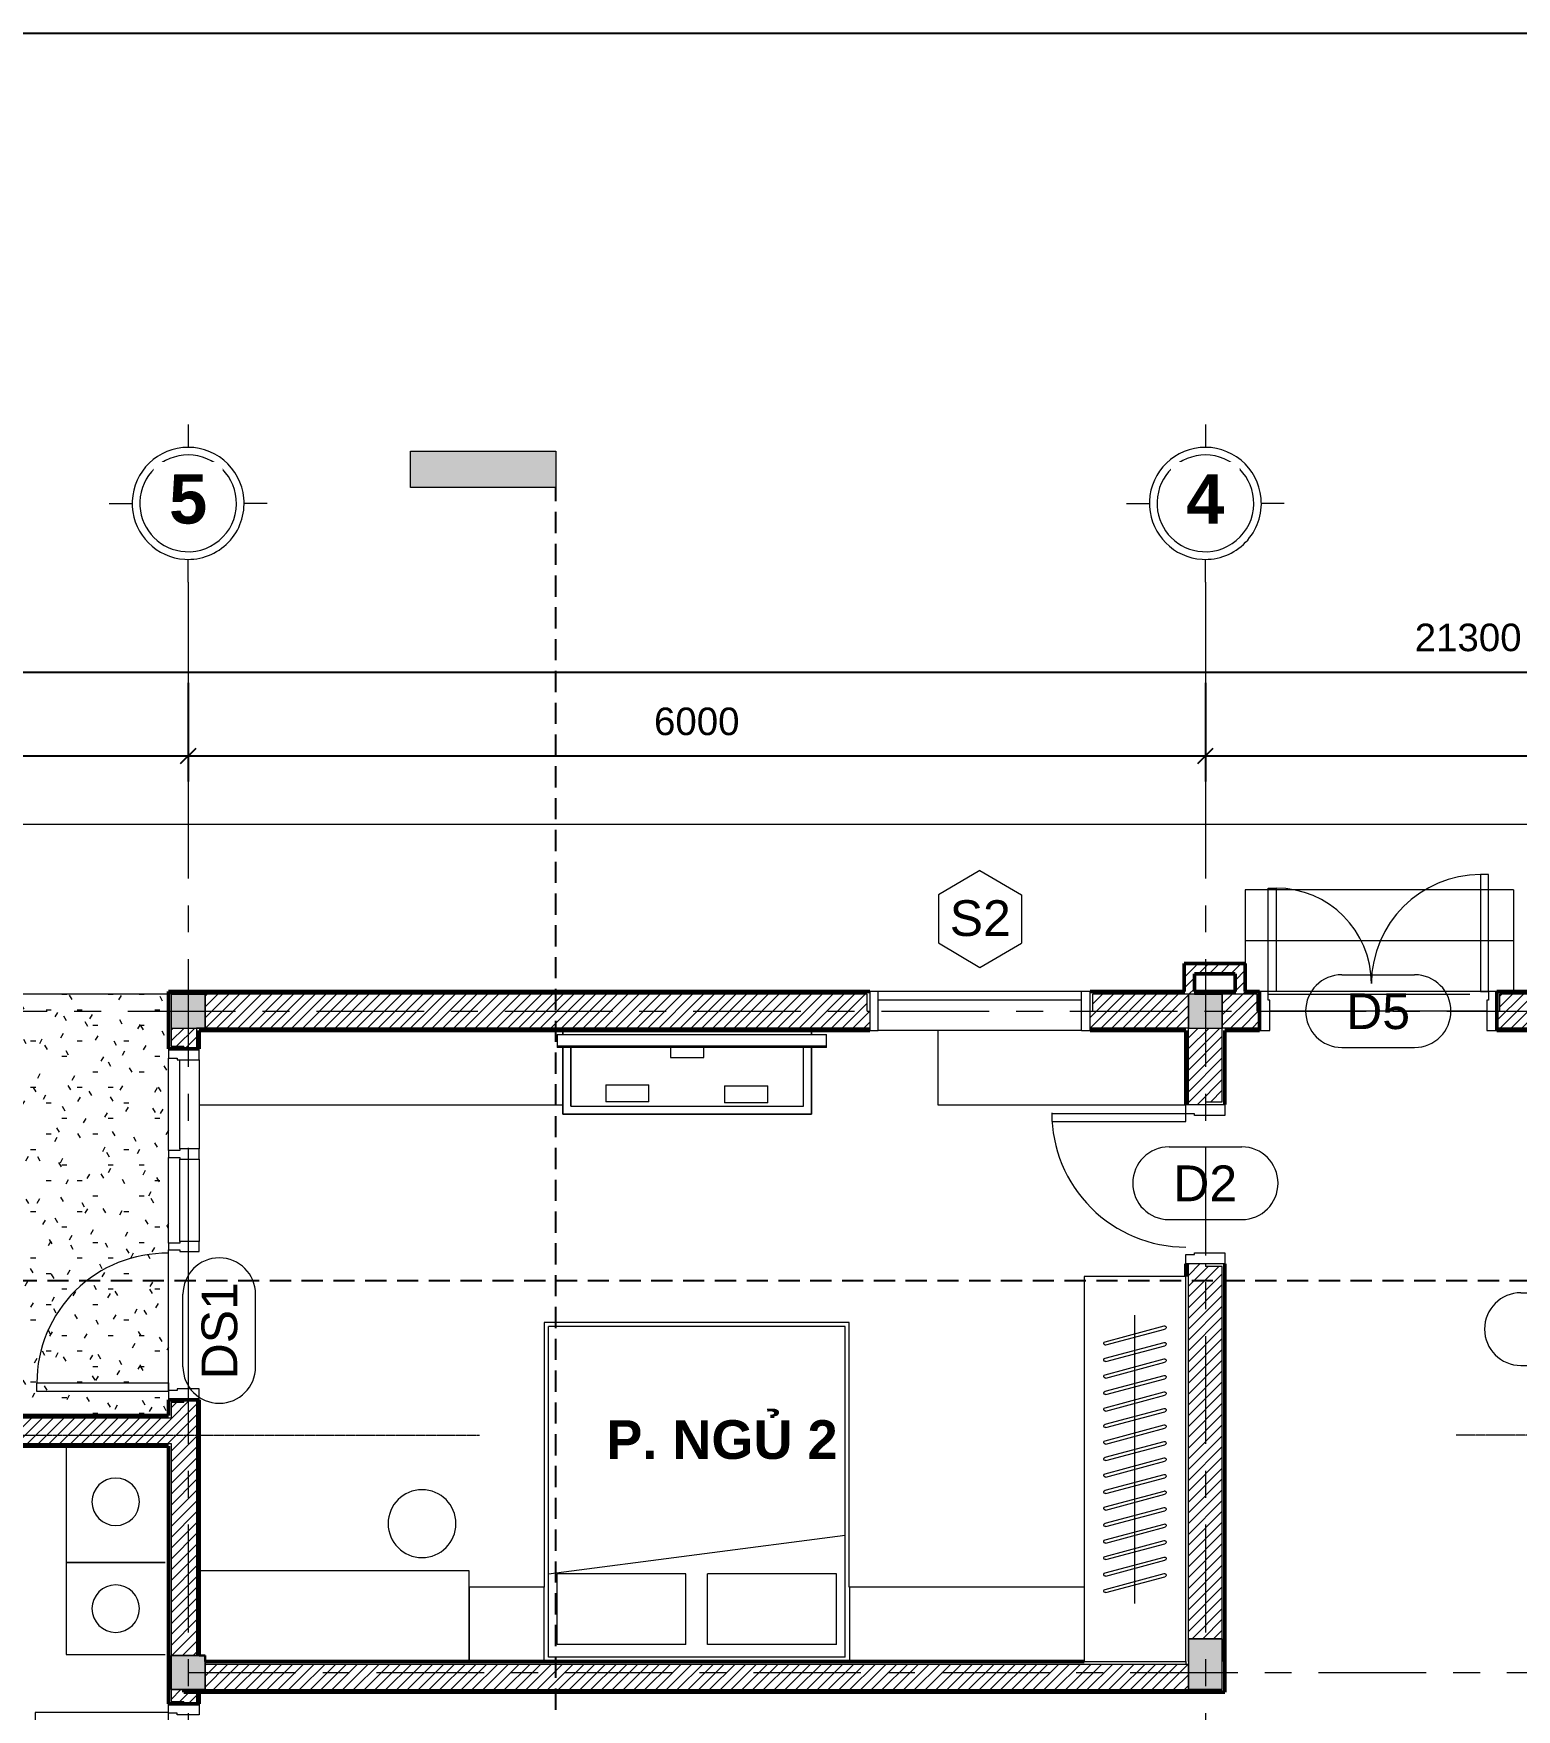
# Model space of a CAD drawing. Header units: millimetres. Extents: x 2164007 to 2324354, y -2513385 to -2308978.
# Drawn here: x 2210349 to 2219096, y -2383240 to -2373359 of the extents above; entities that cross this region are included whole.
import ezdxf

# ---------------------------------------------------------------- set-up
doc = ezdxf.new("R2010")
doc.units = ezdxf.units.MM
for name, pattern in [('DASHED2', [0.375, 0.25, -0.125]), ('Grid Line', [22.225, 12.7, -3.175, 3.175, -3.175]), ('HIDDEN2', [0.1875, 0.125, -0.0625]), ('IMPORT-ACAD_ISO10W100 _2_', [6, 4, -1, 0, -1]), ('Overhead 1_16_', [2.579687, 1.5875, -0.992187])]:
    doc.linetypes.add(name, pattern=pattern)
doc.layers.add('5', color=5, linetype='Continuous')
doc.layers.add('NETGIONG', color=21, linetype='HIDDEN2')
for name, color, linetype, lineweight in [('A-ANNO-DIMS', 211, 'Continuous', 9), ('A-AREA-IDEN', 2, 'Continuous', 9), ('A-DETL', 8, 'Continuous', 9), ('A-DETL-GENF', 8, 'Continuous', 9), ('A-DOOR', 8, 'Continuous', 13), ('A-DOOR-IDEN', 8, 'Continuous', 9), ('A-FLOR', 8, 'Continuous', 13), ('A-FLOR-PATT', 8, 'Continuous', 13), ('A-GLAZ', 8, 'Continuous', 13), ('A-GLAZ-IDEN', 152, 'Continuous', 9), ('A-WALL', 113, 'Continuous', 20), ('A-WALL-PATT', 8, 'Continuous', 50), ('G-ANNO-SYMB', 111, 'Continuous', 9), ('I-FURN', 8, 'Continuous', 9), ('S-COLS', 52, 'Continuous', 9), ('S-GRID', 8, 'Continuous', 9), ('S-GRID-IDEN', 8, 'Continuous', 9), ('S-STRS', 8, 'Continuous', 9)]:
    doc.layers.add(name, color=color, linetype=linetype, lineweight=lineweight)
doc.styles.add('Arial', font='arial.ttf', dxfattribs={"height": 175.652835})
doc.styles.add('Arial_1', font='arial.ttf', dxfattribs={"height": 162.282934})
doc.styles.add('Arial_B', font='arialbd.ttf', dxfattribs={"height": 190.266788})
doc.styles.add('Arial_B_1', font='arialbd.ttf', dxfattribs={"height": 253.68905})
doc.dimstyles.new('Dim_dai_ca_vu', dxfattribs={"dimscale": 304.8, "dimtxt": 165, "dimasz": 0.292969, "dimexe": 0.492126, "dimexo": 0.0625, "dimgap": 0.393701, "dimtad": 1, "dimdec": 0, "dimzin": 0, "dimdsep": 46, "dimtxsty": 'Arial_1', "dimblk1": 'OBLIQUE', "dimblk2": 'OBLIQUE', "dimsah": 1, "dimcen": 0.09, "dimdle": 0.492126, "dimadec": 0, "dimazin": 0, "dimtfac": 1, "dimtdec": 4, "dimtix": 1, "dimtmove": 0, "dimatfit": 3, "dimfxl": 0.984252, "dimfxlon": 1, "dimtvp": 1, "dimtfill": 1, "dimtolj": 1, "dimtzin": 0, "dimarcsym": 2})
pattern_1 = [(45, (2219476.043, -2391093.63), (-31.8198, 31.8198), [])]

# ---------------------------------------------------------------- blocks, each defined once
blk = doc.blocks.new('Bed 1800X200 - Double 53_ x 74_-355935-TÂ_NG 1')
at = {"layer": 'I-FURN'}
for p, q in [((1239.2, 765.6), (-560.8, 765.6)), ((-535.4, 740.2), (-535.4, -1209)), ((-535.4, 740.2), (1213.8, 740.2)), ((1213.8, 740.2), (1213.8, -1209)), ((-484.6, 664), (-484.6, 248.2)), ((-484.6, 664), (275.7, 664)), ((275.7, 664), (275.7, 248.2)), ((402.7, 664), (402.7, 248.2)), ((402.7, 664), (1163, 664)), ((1163, 664), (1163, 248.2)), ((-560.8, 327.8), (-560.8, -1234.4)), ((1239.2, -1234.4), (1239.2, 327.8)), ((1213.8, 248.2), (-535.4, 19.8)), ((-484.6, 248.2), (275.7, 248.2)), ((402.7, 248.2), (1163, 248.2)), ((-560.8, -1234.4), (1239.2, -1234.4)), ((-535.4, -1209), (1213.8, -1209))]:
    blk.add_line(p, q, dxfattribs=at)
blk = doc.blocks.new('Furniture 6 - Furniture 3-1063142-TÂ_NG 1')
at = {"layer": 'I-FURN'}
for p, q in [((-12418.9, 6497.7), (-12856.7, 6497.7)), ((-12418.9, 6054.8), (-12418.9, 6497.7)), ((-12856.7, 6054.8), (-12418.9, 6054.8))]:
    blk.add_line(p, q, dxfattribs=at)
blk = doc.blocks.new('Furniture 7 - Furniture 3-1063154-TÂ_NG 1')
at = {"layer": 'I-FURN'}
for p, q in [((-12418.9, 6659.8), (-12856.7, 6659.8)), ((-12418.9, 5274.8), (-12418.9, 6659.8))]:
    blk.add_line(p, q, dxfattribs=at)
blk = doc.blocks.new('Furniture 8 - Furniture 3-1063278-TÂ_NG 1')
at = {"layer": 'I-FURN'}
for p, q in [((-12321.7, 4905.5), (-12321.7, 6497.7)), ((-12856.7, 4905.5), (-12321.7, 4905.5))]:
    blk.add_line(p, q, dxfattribs=at)
blk = doc.blocks.new('Furniture 9 - Furniture 3-1063329-TÂ_NG 1')
at = {"layer": 'I-FURN'}
for start, end in [(0, 180), (180, 360)]:
    blk.add_arc((-6835.1, 8889.2), 200, start, end, dxfattribs=at)
blk = doc.blocks.new('LAO TI VI 2 - LOA-TIVI-V3-TÂ_NG 1')
at = {"layer": 'I-FURN'}
for p, q in [((-843.9, 421.2), (744.7, 421.2)), ((-843.9, 421.2), (-843.9, 345)), ((-809.4, 440), (-809.4, 421.2)), ((-809.4, 421.2), (-809.4, 440)), ((657, 421.2), (657, 440)), ((657, 440), (657, 421.2)), ((744.7, 345), (744.7, 421.2)), ((-843.9, 356.2), (744.7, 356.2)), ((-843.9, 356.2), (-843.9, 345)), ((744.7, 345), (-843.9, 345)), ((744.7, 345), (-843.9, 345)), ((-809.4, 345), (-809.4, -47.4)), ((-809.4, -47.4), (-809.4, 345)), ((-762, 345), (-762, 0)), ((-762, 0), (-762, 345)), ((-174.6, 345), (-174.6, 285.8)), ((22.2, 285.8), (22.2, 345)), ((609.6, 0), (609.6, 345)), ((609.6, 0), (609.6, 345)), ((657, -47.4), (657, 345)), ((657, 345), (657, -47.4)), ((744.7, 345), (744.7, 356.2)), ((-174.6, 285.8), (22.2, 285.8)), ((-557.2, 126.3), (-303.2, 126.3)), ((-557.2, 126.3), (-557.2, 24.7)), ((-303.2, 24.7), (-303.2, 126.3)), ((144.6, 119.9), (398.6, 119.9)), ((144.6, 119.9), (144.6, 18.3)), ((398.6, 18.3), (398.6, 119.9)), ((-762, 0), (609.6, 0)), ((-762, 0), (609.6, 0)), ((-303.2, 24.7), (-557.2, 24.7)), ((398.6, 18.3), (144.6, 18.3)), ((-809.4, -47.4), (657, -47.4)), ((657, -47.4), (-809.4, -47.4))]:
    blk.add_line(p, q, dxfattribs=at)
for points in [[(-809.4, -47.4), (-809.4, -47.4), (-809.4, -47.4), (-809.4, -47.4)], [(-809.4, -47.4), (-809.4, -47.4), (-809.4, -47.4), (-809.4, -47.4)], [(657, -47.4), (657, -47.4), (657, -47.4), (657, -47.4)], [(657, -47.4), (657, -47.4), (657, -47.4), (657, -47.4)]]:
    blk.add_open_spline(points, degree=3, dxfattribs=at)
blk = doc.blocks.new('Furniture 11 - Furniture 3-1063561-TÂ_NG 1')
at = {"layer": 'I-FURN'}
for p, q in [((-7729.9, 8721), (-8314.9, 8721)), ((-8314.9, 8721), (-8314.9, 8178.7)), ((-8314.9, 8178.7), (-7729.9, 8178.7))]:
    blk.add_line(p, q, dxfattribs=at)
for start, end in [(0, 180), (180, 0)]:
    blk.add_arc((-8022.4, 8449.8), 140, start, end, dxfattribs=at)
blk = doc.blocks.new('Furniture 12 - Furniture 3-1063797-TÂ_NG 1')
at = {"layer": 'I-FURN'}
for p, q in [((-8314.9, 9406), (-8314.9, 8721)), ((-8314.9, 8721), (-7729.9, 8721))]:
    blk.add_line(p, q, dxfattribs=at)
for start, end in [(0, 180), (180, 0)]:
    blk.add_arc((-8022.4, 9079.8), 140, start, end, dxfattribs=at)
blk = doc.blocks.new('CUADI XINFA 65X940X2300 - D2-1092071-TÂ_NG 1')
at = {"layer": 'A-DOOR'}
for p, q in [((-465, 115), (-400, 115)), ((-465, -115), (-465, 115)), ((-400, 115), (-400, -65)), ((410, 115), (475, 115)), ((410, -65), (410, 115)), ((475, 115), (475, -115)), ((-410, -65), (-410, -115)), ((-400, -65), (-410, -65)), ((420, -65), (410, -65)), ((420, -115), (420, -65)), ((-410, -115), (-465, -115)), ((475, -115), (420, -115))]:
    blk.add_line(p, q, dxfattribs=at)
at = {"layer": 'A-DOOR', "lineweight": 9}
for p, q in [((-365, -115), (-410, -115)), ((-410, -115), (-410, -906.2)), ((-365, -906.2), (-365, -115)), ((-410, -906.2), (-365, -906.2))]:
    blk.add_line(p, q, dxfattribs=at)
blk.add_arc((-415, -115), 791.2, 270, 0, dxfattribs=at)
blk = doc.blocks.new('Furniture 17 - Furniture 3-1064658-TÂ_NG 1')
at = {"layer": 'I-FURN'}
for p, q in [((-5616.2, 4215.4), (-5616.2, 1945.4)), ((-5016.2, 4215.4), (-5616.2, 4215.4)), ((-5016.2, 1945.4), (-5016.2, 4215.4)), ((-5616.2, 1945.4), (-5016.2, 1945.4))]:
    blk.add_line(p, q, dxfattribs=at)
blk = doc.blocks.new('Cua di  2 la 1400X2800 - D5-1132379-TÂ_NG 1')
at = {"layer": 'A-DOOR', "lineweight": 9}
for p, q in [((603.5, 804.7), (603.5, 115)), ((650, 804.7), (603.5, 804.7)), ((650, 115), (650, 804.7)), ((-650, 115), (-650, 725)), ((-650, 725), (-602.4, 725)), ((-602.4, 725), (-602.4, 115)), ((-602.4, 115), (-650, 115)), ((603.5, 115), (650, 115))]:
    blk.add_line(p, q, dxfattribs=at)
at = {"layer": 'A-DOOR'}
for p, q in [((-700, 115), (-700, -115)), ((-650, 115), (-700, 115)), ((-650, 65), (-650, 115)), ((700, 115), (650, 115)), ((650, 115), (650, 65)), ((700, -115), (700, 115)), ((-640, 65), (-650, 65)), ((-640, -115), (-640, 65)), ((650, 65), (640, 65)), ((640, 65), (640, -115)), ((-700, -115), (-640, -115)), ((640, -115), (700, -115))]:
    blk.add_line(p, q, dxfattribs=at)
at = {"layer": 'A-DOOR', "lineweight": 9}
for centre, radius, start, end in [((603.5, 160.5), 644.3, 90, 179.74669), ((-602.4, 163.3), 561.7, 0, 90)]:
    blk.add_arc(centre, radius, start, end, dxfattribs=at)
blk = doc.blocks.new('SO1100X2000 DAI 120X150 - S2-1099291-TÂ_NG 1')
at = {"layer": 'A-GLAZ'}
for p, q in [((-600, 115), (-650, 115)), ((-650, 115), (-650, -115)), ((-600, 65), (-600, 115)), ((600, 115), (-600, 115)), ((650, 115), (600, 115)), ((600, 65), (600, 115)), ((650, -115), (650, 115)), ((-600, -115), (-600, 65)), ((600, 65), (-600, 65)), ((600, -115), (600, 65)), ((-650, -115), (-600, -115)), ((600, -115), (-600, -115)), ((600, -115), (650, -115))]:
    blk.add_line(p, q, dxfattribs=at)
blk = doc.blocks.new('Furniture 21 - Furniture 3-1084880-TÂ_NG 1')
at = {"layer": 'I-FURN'}
for p, q in [((-12418.9, 6738.1), (-12856.7, 6738.1)), ((-12856.7, 6738.1), (-12856.7, 5274.8))]:
    blk.add_line(p, q, dxfattribs=at)
blk = doc.blocks.new('Furniture 25 - Furniture 3-1084910-TÂ_NG 1')
at = {"layer": 'I-FURN'}
blk.add_line((-12856.7, 6738.1), (-12856.7, 4592.5), dxfattribs=at)
blk = doc.blocks.new('Cua di XIN FA la 940X2800 - D3-1131724-TÂ_NG 1')
at = {"layer": 'A-DOOR'}
for p, q in [((-470, 90), (-405, 90)), ((-470, -90), (-470, 90)), ((-405, 90), (-405, -40)), ((405, 90), (470, 90)), ((405, -40), (405, 90)), ((470, 90), (470, -90)), ((-415, -90), (-470, -90)), ((-415, -40), (-415, -90)), ((-405, -40), (-415, -40)), ((415, -40), (405, -40)), ((415, -90), (415, -40)), ((470, -90), (415, -90))]:
    blk.add_line(p, q, dxfattribs=at)
at = {"layer": 'A-DOOR', "lineweight": 20}
for p, q in [((-420, -90), (-420, -877.5)), ((-370, -90), (-415, -90)), ((-370, -877.5), (-370, -90)), ((-420, -877.5), (-370, -877.5))]:
    blk.add_line(p, q, dxfattribs=at)
at = {"layer": 'A-DOOR', "lineweight": 9}
blk.add_line((-370, -90), (-415, -90), dxfattribs=at)
blk.add_arc((-370, -102.5), 775, 270, 0.83094, dxfattribs=at)
blk = doc.blocks.new('Cua di la  DS 940X2800 - DS1-1132187-TÂ_NG 1')
at = {"layer": 'A-DOOR', "lineweight": 20}
for p, q in [((-985, 90), (-985, 867.5)), ((-985, 867.5), (-935, 867.5)), ((-935, 867.5), (-935, 90)), ((-935, 90), (-980, 90))]:
    blk.add_line(p, q, dxfattribs=at)
at = {"layer": 'A-DOOR'}
for p, q in [((-980, 90), (-1035, 90)), ((-1035, 90), (-1035, -90)), ((-980, 40), (-980, 90)), ((-970, 40), (-980, 40)), ((-970, -90), (-970, 40)), ((-150, 25), (-160, 25)), ((-160, 25), (-160, -90)), ((-110, 90), (-150, 90)), ((-150, 90), (-150, 25)), ((-110, 25), (-110, 90)), ((-110, 90), (395, 90)), ((-100, 25), (-110, 25)), ((-100, -90), (-100, 25)), ((-100, 25), (385, 25)), ((395, 25), (385, 25)), ((385, 25), (385, -90)), ((435, 90), (395, 90)), ((395, 90), (395, 25)), ((435, 25), (435, 90)), ((435, 90), (980, 90)), ((445, 25), (435, 25)), ((445, -90), (445, 25)), ((445, 25), (970, 25)), ((980, 40), (970, 40)), ((970, 40), (970, -90)), ((1035, 90), (980, 90)), ((980, 90), (980, 40)), ((1035, -90), (1035, 90)), ((-1035, -90), (-970, -90)), ((-160, -90), (-100, -90)), ((385, -90), (-100, -90)), ((385, -90), (445, -90)), ((970, -90), (445, -90)), ((970, -90), (1035, -90))]:
    blk.add_line(p, q, dxfattribs=at)
at = {"layer": 'A-DOOR', "lineweight": 9}
blk.add_line((-935, 90), (-980, 90), dxfattribs=at)
blk.add_arc((-935, 102.5), 765, 359.15819, 90, dxfattribs=at)
blk = doc.blocks.new('Repeating Detail - MOC TREO AO QUAN-355956-TÂ_NG 1')
at = {"layer": 'A-DETL-GENF'}
for p, q in [((-1516.2, -171.3), (-1423.1, 176.5)), ((-1496.9, -176.5), (-1403.8, 171.3)), ((-1418.9, -171.3), (-1325.7, 176.5)), ((-1399.6, -176.5), (-1306.4, 171.3)), ((-1321.6, -171.3), (-1228.4, 176.5)), ((-1302.3, -176.5), (-1209.1, 171.3)), ((-1224.2, -171.3), (-1131.1, 176.5)), ((-1204.9, -176.5), (-1111.8, 171.3)), ((-1126.9, -171.3), (-1033.7, 176.5)), ((-1107.6, -176.5), (-1014.4, 171.3)), ((-1029.6, -171.3), (-936.4, 176.5)), ((-1010.3, -176.5), (-917.1, 171.3)), ((-932.2, -171.3), (-839.1, 176.5)), ((-912.9, -176.5), (-819.8, 171.3)), ((-834.9, -171.3), (-741.7, 176.5)), ((-815.6, -176.5), (-722.4, 171.3)), ((-737.6, -171.3), (-644.4, 176.5)), ((-718.3, -176.5), (-625.1, 171.3)), ((-640.2, -171.3), (-547.1, 176.5)), ((-620.9, -176.5), (-527.8, 171.3)), ((-542.9, -171.3), (-449.7, 176.5)), ((-523.6, -176.5), (-430.4, 171.3)), ((-445.6, -171.3), (-352.4, 176.5)), ((-426.3, -176.5), (-333.1, 171.3)), ((-348.2, -171.3), (-255.1, 176.5)), ((-328.9, -176.5), (-235.8, 171.3)), ((-250.9, -171.3), (-157.7, 176.5)), ((-231.6, -176.5), (-138.4, 171.3)), ((-153.6, -171.3), (-60.4, 176.5)), ((-134.3, -176.5), (-41.1, 171.3)), ((-56.2, -171.3), (36.9, 176.5)), ((-36.9, -176.5), (56.2, 171.3)), ((-1580, 0), (-1340, 0)), ((-1482.7, 0), (-1242.7, 0)), ((-1385.3, 0), (-1145.3, 0)), ((-1288, 0), (-1048, 0)), ((-1190.7, 0), (-950.7, 0)), ((-1093.3, 0), (-853.3, 0)), ((-996, 0), (-756, 0)), ((-898.7, 0), (-658.7, 0)), ((-801.3, 0), (-561.3, 0)), ((-704, 0), (-464, 0)), ((-606.7, 0), (-366.7, 0)), ((-509.3, 0), (-269.3, 0)), ((-412, 0), (-172, 0)), ((-314.7, 0), (-74.7, 0)), ((-217.3, 0), (22.7, 0)), ((-120, 0), (120, 0))]:
    blk.add_line(p, q, dxfattribs=at)
for centre, start, end in [((-1413.4, 173.9), 345, 165), ((-1316.1, 173.9), 345, 165), ((-1218.7, 173.9), 345, 165), ((-1121.4, 173.9), 345, 165), ((-1024.1, 173.9), 345, 165), ((-926.7, 173.9), 345, 165), ((-829.4, 173.9), 345, 165), ((-732.1, 173.9), 345, 165), ((-634.7, 173.9), 345, 165), ((-537.4, 173.9), 345, 165), ((-440.1, 173.9), 345, 165), ((-342.7, 173.9), 345, 165), ((-245.4, 173.9), 345, 165), ((-148.1, 173.9), 345, 165), ((-50.7, 173.9), 345, 165), ((46.6, 173.9), 345, 165), ((-1506.6, -173.9), 165, 345), ((-1409.3, -173.9), 165, 345), ((-1311.9, -173.9), 165, 345), ((-1214.6, -173.9), 165, 345), ((-1117.3, -173.9), 165, 345), ((-1019.9, -173.9), 165, 345), ((-922.6, -173.9), 165, 345), ((-825.3, -173.9), 165, 345), ((-727.9, -173.9), 165, 345), ((-630.6, -173.9), 165, 345), ((-533.3, -173.9), 165, 345), ((-435.9, -173.9), 165, 345), ((-338.6, -173.9), 165, 345), ((-241.3, -173.9), 165, 345), ((-143.9, -173.9), 165, 345), ((-46.6, -173.9), 165, 345)]:
    blk.add_arc(centre, 10, start, end, dxfattribs=at)
blk = doc.blocks.new('Grid - Structural Grid-308830-TÂ_NG 1')
at = {"layer": 'S-GRID-IDEN'}
for p, q in [((0, 5.16875), (0, 3.66875)), ((-5.16875, 0), (-3.66875, 0)), ((5.16875, 0), (3.66875, 0)), ((0, -5.16875), (0, -3.66875))]:
    blk.add_line(p, q, dxfattribs=at)
at = {"layer": 'S-GRID-IDEN', "lineweight": 13}
for start, end in [(86.5905687, 185.4173466), (3.4094313, 86.5905687), (275.4173466, 3.4094313), (185.4173466, 275.4173466)]:
    blk.add_arc((0, 0), 3.66875, start, end, dxfattribs=at)
at = {"layer": 'S-GRID-IDEN'}
for start, end in [(86.5905687, 185.4173466), (3.4094313, 86.5905687), (275.4173466, 3.4094313), (185.4173466, 275.4173466)]:
    blk.add_arc((0, 0), 3.16875, start, end, dxfattribs=at)
blk = doc.blocks.new('Section - 3_32_ x 3_8_-54337-TÂ_NG 1')
at = {"layer": 'G-ANNO-SYMB'}
blk.add_hatch(color=256, dxfattribs=at).paths.add_polyline_path([(0, 9.525), (0, 0), (-2.38125, 0), (-2.38125, 9.525)], flags=0)
for p, q in [((0, 9.525), (-2.38125, 9.525)), ((-2.38125, 9.525), (-2.38125, 0)), ((0, 0), (0, 9.525)), ((-2.38125, 0), (0, 0))]:
    blk.add_line(p, q, dxfattribs=at)
blk = doc.blocks.new('_Oblique')
at = {"color": 0, "linetype": 'ByBlock', "lineweight": -2}
blk.add_line((-0.5, -0.5), (0.5, 0.5), dxfattribs=at)
blk = doc.blocks.new('*D396')
at = {"layer": 'A-ANNO-DIMS', "color": 0, "lineweight": -2}
for p, q in [((2208161.2, -2377187.4), (2208161.2, -2377768.4)), ((2211261.2, -2377187.4), (2211261.2, -2377768.4)), ((2208011.2, -2377618.4), (2211411.2, -2377618.4))]:
    blk.add_line(p, q, dxfattribs=at)
at = {"layer": 'Defpoints', "color": 0}
for p in [(2208161.2, -2377168.4), (2211261.2, -2377168.4), (2211261.2, -2377618.4)]:
    blk.add_point(p, dxfattribs=at)
at = {"layer": 'A-ANNO-DIMS', "color": 0, "lineweight": -2, "xscale": 89.296875, "yscale": 89.296875, "zscale": 89.296875, "rotation": 180}
blk.add_blockref('_Oblique', (2208161.2, -2377618.4), dxfattribs=at)
at = {"layer": 'A-ANNO-DIMS', "color": 0, "lineweight": -2, "xscale": 89.296875, "yscale": 89.296875, "zscale": 89.296875}
blk.add_blockref('_Oblique', (2211261.2, -2377618.4), dxfattribs=at)
at = {"layer": 'A-ANNO-DIMS', "color": 0, "insert": (2209711.2, -2377415.5), "char_height": 162.28, "attachment_point": 5, "style": 'Arial_1', "bg_fill": 3, "box_fill_scale": 1.1, "bg_fill_color": 256, "bg_fill_true_color": 13158600, "bg_fill_transparency": 5243632}
blk.add_mtext('\\A1;3100', dxfattribs=at)
blk = doc.blocks.new('*D397')
at = {"layer": 'A-ANNO-DIMS', "color": 0, "lineweight": -2}
for p, q in [((2211261.2, -2377187.4), (2211261.2, -2377768.4)), ((2217261.2, -2377187.4), (2217261.2, -2377768.4)), ((2211111.2, -2377618.4), (2217411.2, -2377618.4))]:
    blk.add_line(p, q, dxfattribs=at)
at = {"layer": 'Defpoints', "color": 0}
for p in [(2211261.2, -2377168.4), (2217261.2, -2377168.4), (2217261.2, -2377618.4)]:
    blk.add_point(p, dxfattribs=at)
at = {"layer": 'A-ANNO-DIMS', "color": 0, "lineweight": -2, "xscale": 89.296875, "yscale": 89.296875, "zscale": 89.296875, "rotation": 180}
blk.add_blockref('_Oblique', (2211261.2, -2377618.4), dxfattribs=at)
at = {"layer": 'A-ANNO-DIMS', "color": 0, "lineweight": -2, "xscale": 89.296875, "yscale": 89.296875, "zscale": 89.296875}
blk.add_blockref('_Oblique', (2217261.2, -2377618.4), dxfattribs=at)
at = {"layer": 'A-ANNO-DIMS', "color": 0, "insert": (2214261.2, -2377415.5), "char_height": 162.28, "attachment_point": 5, "style": 'Arial_1', "bg_fill": 3, "box_fill_scale": 1.1, "bg_fill_color": 256, "bg_fill_true_color": 13158600, "bg_fill_transparency": 5271840}
blk.add_mtext('\\A1;6000', dxfattribs=at)
blk = doc.blocks.new('*D398')
at = {"layer": 'A-ANNO-DIMS', "color": 0, "lineweight": -2}
for p, q in [((2217261.2, -2377187.4), (2217261.2, -2377768.4)), ((2221761.2, -2377187.4), (2221761.2, -2377768.4)), ((2217111.2, -2377618.4), (2221911.2, -2377618.4))]:
    blk.add_line(p, q, dxfattribs=at)
at = {"layer": 'Defpoints', "color": 0}
for p in [(2217261.2, -2377168.4), (2221761.2, -2377168.4), (2221761.2, -2377618.4)]:
    blk.add_point(p, dxfattribs=at)
at = {"layer": 'A-ANNO-DIMS', "color": 0, "lineweight": -2, "xscale": 89.296875, "yscale": 89.296875, "zscale": 89.296875, "rotation": 180}
blk.add_blockref('_Oblique', (2217261.2, -2377618.4), dxfattribs=at)
at = {"layer": 'A-ANNO-DIMS', "color": 0, "lineweight": -2, "xscale": 89.296875, "yscale": 89.296875, "zscale": 89.296875}
blk.add_blockref('_Oblique', (2221761.2, -2377618.4), dxfattribs=at)
at = {"layer": 'A-ANNO-DIMS', "color": 0, "insert": (2219511.2, -2377415.5), "char_height": 162.28, "attachment_point": 5, "style": 'Arial_1', "bg_fill": 3, "box_fill_scale": 1.1, "bg_fill_color": 256, "bg_fill_true_color": 13158600, "bg_fill_transparency": 2872444}
blk.add_mtext('\\A1;4500', dxfattribs=at)
blk = doc.blocks.new('*D402')
at = {"layer": 'A-ANNO-DIMS', "color": 0, "lineweight": -2}
for p, q in [((2208161.2, -2376692.6), (2208161.2, -2377273.5)), ((2229461.2, -2376692.6), (2229461.2, -2377273.5)), ((2208011.2, -2377123.5), (2229611.2, -2377123.5))]:
    blk.add_line(p, q, dxfattribs=at)
at = {"layer": 'Defpoints', "color": 0}
for p in [(2208161.2, -2376673.5), (2229461.2, -2376673.5), (2229461.2, -2377123.5)]:
    blk.add_point(p, dxfattribs=at)
at = {"layer": 'A-ANNO-DIMS', "color": 0, "lineweight": -2, "xscale": 89.296875, "yscale": 89.296875, "zscale": 89.296875, "rotation": 180}
blk.add_blockref('_Oblique', (2208161.2, -2377123.5), dxfattribs=at)
at = {"layer": 'A-ANNO-DIMS', "color": 0, "lineweight": -2, "xscale": 89.296875, "yscale": 89.296875, "zscale": 89.296875}
blk.add_blockref('_Oblique', (2229461.2, -2377123.5), dxfattribs=at)
at = {"layer": 'A-ANNO-DIMS', "color": 0, "insert": (2218811.2, -2376920.6), "char_height": 162.28, "attachment_point": 5, "style": 'Arial_1', "bg_fill": 3, "box_fill_scale": 1.1, "bg_fill_color": 256, "bg_fill_true_color": 13158600, "bg_fill_transparency": 5253200}
blk.add_mtext('\\A1;21300', dxfattribs=at)
blk = doc.blocks.new('Door Tag - Door Tag-41184-TÂ_NG 1')
at = {"layer": 'A-DOOR-IDEN'}
for p, q in [((-2.38125, 2.38125), (2.38125, 2.38125)), ((-2.38125, -2.38125), (2.38125, -2.38125))]:
    blk.add_line(p, q, dxfattribs=at)
for centre, start, end in [((-2.38125, 0), 90, 270), ((2.38125, 0), 270, 90)]:
    blk.add_arc(centre, 2.38125, start, end, dxfattribs=at)
blk = doc.blocks.new('Window Tag - Window Tag-41068-TÂ_NG 1')
at = {"layer": 'A-GLAZ-IDEN'}
for p, q in [((0, 3.17), (-2.72, 1.57)), ((0, 3.17), (2.72, 1.57)), ((-2.72, 1.57), (-2.72, -1.57)), ((2.72, 1.57), (2.72, -1.58)), ((-2.72, -1.57), (0, -3.18)), ((0, -3.18), (2.72, -1.58))]:
    blk.add_line(p, q, dxfattribs=at)

msp = doc.modelspace()

# ---------------------------------------------------------------- hatches: boundary and pattern name
at = {"layer": 'A-FLOR-PATT', "lineweight": 9}
h = msp.add_hatch(dxfattribs=at)
h.set_pattern_fill('FP_3', color=256, style=0, pattern_type=2)
h.set_pattern_definition([(0, (2219476.04, -2391093.63), (365.76, 91.44), [30.175, -244.145, 30.175, -244.145, -1463.04]), (0, (2219476.04, -2391093.63), (365.76, 91.44), [-548.64, 30.175, -518.465, 30.175, -244.145, -640.08]), (0, (2219476.04, -2391093.63), (365.76, 91.44), [-1371.6, 30.175, -152.705, 30.175, -427.025]), (120, (2219613.2, -2391047.91), (-262.06936, 271.03745), [30.175, -244.145, 30.175, -244.145, -1463.04]), (120, (2219613.2, -2391047.91), (-262.06936, 271.03745), [-548.64, 30.175, -518.465, 30.175, -244.145, -640.08]), (120, (2219613.2, -2391047.91), (-262.06936, 271.03745), [-1371.6, 30.175, -152.705, 30.175, -427.025]), (240, (2219658.92, -2390865.03), (-103.69064, -362.47745), [30.175, -244.145, 30.175, -244.145, -1463.04]), (240, (2219658.92, -2390865.03), (-103.69064, -362.47745), [-548.64, 30.175, -518.465, 30.175, -244.145, -640.08]), (240, (2219658.92, -2390865.03), (-103.69064, -362.47745), [-1371.6, 30.175, -152.705, 30.175, -427.025])])
h.paths.add_polyline_path([(2210383.9, -2381507.7), (2211146.2, -2381507.7), (2211146.2, -2379022.7), (2208276.2, -2379022.7), (2208276.2, -2381507.7)], flags=0)
at = {"layer": 'A-WALL-PATT', "lineweight": 9}
h = msp.add_hatch(dxfattribs=at)
h.set_pattern_fill('FP_1', color=256, style=0, pattern_type=2)
h.set_pattern_definition(pattern_1)
h.paths.add_polyline_path([(2217136.2, -2379022.7), (2217196.2, -2379022.7), (2217196.2, -2378842.7), (2217136.2, -2378842.7), (2217136.2, -2379007.7)], flags=0)
h = msp.add_hatch(dxfattribs=at)
h.set_pattern_fill('FP_1', color=256, style=0, pattern_type=2)
h.set_pattern_definition(pattern_1)
h.paths.add_polyline_path([(2217436.2, -2378902.7), (2217436.2, -2378842.7), (2217196.2, -2378842.7), (2217196.2, -2378902.7), (2217434.9, -2378902.7)], flags=0)
h = msp.add_hatch(dxfattribs=at)
h.set_pattern_fill('FP_1', color=256, style=0, pattern_type=2)
h.set_pattern_definition(pattern_1)
h.paths.add_polyline_path([(2217436.2, -2379022.7), (2217496.2, -2379022.7), (2217496.2, -2378842.7), (2217436.2, -2378842.7), (2217436.2, -2379007.7)], flags=0)
h = msp.add_hatch(dxfattribs=at)
h.set_pattern_fill('FP_1', color=256, style=0, pattern_type=2)
h.set_pattern_definition(pattern_1)
h.paths.add_polyline_path([(2227361.2, -2379222.7), (2227361.2, -2379022.7), (2223826.2, -2379022.7), (2223826.2, -2379122.7), (2223811.2, -2379122.7), (2223811.2, -2379222.7), (2227049.8, -2379222.7)], flags=0)
h.paths.add_polyline_path([(2221661.2, -2379222.7), (2221661.2, -2379022.7), (2221526.2, -2379022.7), (2221526.2, -2379122.7), (2221511.2, -2379122.7), (2221511.2, -2379222.7)], flags=0)
h.paths.add_polyline_path([(2217161.2, -2379222.7), (2217161.2, -2379022.7), (2216596.2, -2379022.7), (2216596.2, -2379122.7), (2216581.2, -2379122.7), (2216581.2, -2379222.7), (2216793.9, -2379222.7)], flags=0)
h.paths.add_polyline_path([(2227961.2, -2379222.7), (2227961.2, -2379022.7), (2227561.2, -2379022.7), (2227561.2, -2379222.7), (2227690.8, -2379222.7)], flags=0)
h.paths.add_polyline_path([(2228181.2, -2379222.7), (2228181.2, -2379022.7), (2228161.2, -2379022.7), (2228161.2, -2379222.7)], flags=0)
h.paths.add_polyline_path([(2222511.2, -2379222.7), (2222511.2, -2379122.7), (2222496.2, -2379122.7), (2222496.2, -2379022.7), (2221861.2, -2379022.7), (2221861.2, -2379222.7), (2221921.8, -2379222.7)], flags=0)
h.paths.add_polyline_path([(2220511.2, -2379222.7), (2220511.2, -2379122.7), (2220496.2, -2379122.7), (2220496.2, -2379022.7), (2218996.2, -2379022.7), (2218996.2, -2379122.7), (2218981.2, -2379122.7), (2218981.2, -2379222.7), (2220321.2, -2379222.7)], flags=0)
h.paths.add_polyline_path([(2217581.2, -2379222.7), (2217581.2, -2379122.7), (2217566.2, -2379122.7), (2217566.2, -2379022.7), (2217361.2, -2379022.7), (2217361.2, -2379222.7), (2217434.9, -2379222.7)], flags=0)
h.paths.add_polyline_path([(2215281.2, -2379222.7), (2215281.2, -2379122.7), (2215266.2, -2379122.7), (2215266.2, -2379022.7), (2211361.2, -2379022.7), (2211361.2, -2379222.7), (2215191.4, -2379222.7)], flags=0)
h = msp.add_hatch(dxfattribs=at)
h.set_pattern_fill('FP_1', color=256, style=0, pattern_type=2)
h.set_pattern_definition(pattern_1)
h.paths.add_polyline_path([(2211311.2, -2384222.7), (2211311.2, -2384147.7), (2211236.2, -2384147.7), (2211236.2, -2384162.7), (2211161.2, -2384162.7), (2211161.2, -2384222.7), (2211236.2, -2384222.7)], flags=0)
h.paths.add_polyline_path([(2211236.2, -2383207.7), (2211311.2, -2383207.7), (2211311.2, -2383122.7), (2211161.2, -2383122.7), (2211161.2, -2383192.7), (2211236.2, -2383192.7)], flags=0)
h.paths.add_polyline_path([(2211161.2, -2382922.7), (2211311.2, -2382922.7), (2211311.2, -2381415.2), (2211236.2, -2381415.2), (2211236.2, -2381430.2), (2211161.2, -2381430.2), (2211161.2, -2382659.1)], flags=0)
h.paths.add_polyline_path([(2211311.2, -2379345.2), (2211311.2, -2379222.7), (2211161.2, -2379222.7), (2211161.2, -2379330.2), (2211236.2, -2379330.2), (2211236.2, -2379345.2)], flags=0)
h = msp.add_hatch(dxfattribs=at)
h.set_pattern_fill('FP_1', color=256, style=0, pattern_type=2)
h.set_pattern_definition(pattern_1)
h.paths.add_polyline_path([(2217261.2, -2382822.7), (2217361.2, -2382822.7), (2217361.2, -2380627.7), (2217261.2, -2380627.7), (2217261.2, -2380612.7), (2217161.2, -2380612.7), (2217161.2, -2382822.7)], flags=0)
h.paths.add_polyline_path([(2217196.2, -2379672.7), (2217261.2, -2379672.7), (2217261.2, -2379657.7), (2217361.2, -2379657.7), (2217361.2, -2379222.7), (2217161.2, -2379222.7), (2217161.2, -2379672.7)], flags=0)
h = msp.add_hatch(dxfattribs=at)
h.set_pattern_fill('FP_1', color=256, style=0, pattern_type=2)
h.set_pattern_definition(pattern_1)
h.paths.add_polyline_path([(2211024.9, -2381672.7), (2211161.2, -2381672.7), (2211161.2, -2381522.7), (2208261.2, -2381522.7), (2208261.2, -2381672.7), (2210383.9, -2381672.7)], flags=0)
h = msp.add_hatch(dxfattribs=at)
h.set_pattern_fill('FP_1', color=256, style=0, pattern_type=2)
h.set_pattern_definition(pattern_1)
h.paths.add_polyline_path([(2217161.2, -2383122.7), (2217161.2, -2382972.7), (2211361.2, -2382972.7), (2211361.2, -2383122.7), (2215511.9, -2383122.7)], flags=0)
at = {"layer": 'S-COLS'}
for points in [[(2211361.2, -2379222.7), (2211361.2, -2379022.7), (2211161.2, -2379022.7), (2211161.2, -2379222.7)], [(2217361.2, -2379222.7), (2217361.2, -2379022.7), (2217161.2, -2379022.7), (2217161.2, -2379222.7)], [(2217361.2, -2383122.7), (2217361.2, -2382822.7), (2217161.2, -2382822.7), (2217161.2, -2383122.7)], [(2211361.2, -2383122.7), (2211361.2, -2382922.7), (2211161.2, -2382922.7), (2211161.2, -2383122.7), (2211326.2, -2383122.7)]]:
    msp.add_hatch(color=256, dxfattribs=at).paths.add_polyline_path(points, flags=0)

# ---------------------------------------------------------------- linework, layer by layer
at = {"layer": 'A-DETL', "linetype": 'IMPORT-ACAD_ISO10W100 _2_'}
for p, q in [((2206381.2, -2381622.7), (2212981.2, -2381622.7)), ((2221761.2, -2381622.7), (2218741.2, -2381622.7))]:
    msp.add_line(p, q, dxfattribs=at)
at = {"layer": 'A-FLOR'}
for p, q in [((2242960.6, -2378022.7), (2210173.5, -2378022.7)), ((2211146.2, -2379022.7), (2208276.2, -2379022.7)), ((2217631.2, -2379022.7), (2218821.2, -2379022.7)), ((2218921.2, -2379122.7), (2217641.2, -2379122.7)), ((2211146.2, -2381360.2), (2211146.2, -2380530.2)), ((2211261.2, -2380540.2), (2211261.2, -2381350.2))]:
    msp.add_line(p, q, dxfattribs=at)
at = {"layer": 'A-WALL', "lineweight": 50}
for p, q in [((2217496.2, -2378842.7), (2217136.2, -2378842.7)), ((2217136.2, -2378842.7), (2217136.2, -2379007.7)), ((2217496.2, -2379007.7), (2217496.2, -2378842.7)), ((2217196.2, -2378902.7), (2217436.2, -2378902.7)), ((2217196.2, -2379007.7), (2217196.2, -2378902.7)), ((2217436.2, -2378902.7), (2217436.2, -2379007.7)), ((2215281.2, -2379007.7), (2211146.2, -2379007.7)), ((2211146.2, -2379007.7), (2211146.2, -2379345.2)), ((2217136.2, -2379007.7), (2216581.2, -2379007.7)), ((2217436.2, -2379007.7), (2217196.2, -2379007.7)), ((2217581.2, -2379007.7), (2217496.2, -2379007.7)), ((2217581.2, -2379237.7), (2217581.2, -2379007.7)), ((2220511.2, -2379007.7), (2218981.2, -2379007.7)), ((2218981.2, -2379007.7), (2218981.2, -2379237.7)), ((2211326.2, -2379237.7), (2215281.2, -2379237.7)), ((2211326.2, -2379345.2), (2211326.2, -2379237.7)), ((2216581.2, -2379237.7), (2217146.2, -2379237.7)), ((2217146.2, -2379237.7), (2217146.2, -2379672.7)), ((2217376.2, -2379237.7), (2217581.2, -2379237.7)), ((2217376.2, -2379672.7), (2217376.2, -2379237.7)), ((2218981.2, -2379237.7), (2219246.2, -2379237.7)), ((2211146.2, -2379345.2), (2211326.2, -2379345.2)), ((2217146.2, -2380612.7), (2217146.2, -2380687.7)), ((2217376.2, -2383137.7), (2217376.2, -2380612.7)), ((2211326.2, -2381415.2), (2211146.2, -2381415.2)), ((2211146.2, -2381415.2), (2211146.2, -2381507.7)), ((2211326.2, -2382922.7), (2211326.2, -2381415.2)), ((2211146.2, -2381507.7), (2208276.2, -2381507.7)), ((2208046.2, -2381687.7), (2211146.2, -2381687.7)), ((2211146.2, -2381687.7), (2211146.2, -2383207.7)), ((2216546.2, -2382957.7), (2211361.2, -2382957.7)), ((2211236.2, -2383122.7), (2211236.2, -2383137.7)), ((2211236.2, -2383137.7), (2217376.2, -2383137.7)), ((2211326.2, -2383207.7), (2211326.2, -2383122.7)), ((2211146.2, -2383207.7), (2211326.2, -2383207.7))]:
    msp.add_line(p, q, dxfattribs=at)
at = {"layer": 'A-WALL', "lineweight": 13}
for p, q in [((2211161.2, -2379022.7), (2211161.2, -2379007.7)), ((2215266.2, -2379022.7), (2211361.2, -2379022.7)), ((2215266.2, -2379122.7), (2215266.2, -2379022.7)), ((2216596.2, -2379022.7), (2216596.2, -2379122.7)), ((2217161.2, -2379022.7), (2216596.2, -2379022.7)), ((2217136.2, -2379007.7), (2217136.2, -2379022.7)), ((2217196.2, -2379007.7), (2217196.2, -2379022.7)), ((2217566.2, -2379022.7), (2217361.2, -2379022.7)), ((2217436.2, -2379007.7), (2217436.2, -2379022.7)), ((2217496.2, -2379007.7), (2217496.2, -2379022.7)), ((2217566.2, -2379122.7), (2217566.2, -2379022.7)), ((2218996.2, -2379022.7), (2218996.2, -2379122.7)), ((2220496.2, -2379022.7), (2218996.2, -2379022.7)), ((2215266.2, -2379122.7), (2215281.2, -2379122.7)), ((2216581.2, -2379122.7), (2216596.2, -2379122.7)), ((2217566.2, -2379122.7), (2217581.2, -2379122.7)), ((2218981.2, -2379122.7), (2218996.2, -2379122.7)), ((2211161.2, -2379222.7), (2211161.2, -2379330.2)), ((2211311.2, -2379222.7), (2211311.2, -2379345.2)), ((2215281.2, -2379222.7), (2211361.2, -2379222.7)), ((2217161.2, -2379222.7), (2216581.2, -2379222.7)), ((2217161.2, -2379672.7), (2217161.2, -2379222.7)), ((2217581.2, -2379222.7), (2217361.2, -2379222.7)), ((2217361.2, -2379657.7), (2217361.2, -2379222.7)), ((2219261.2, -2379222.7), (2218981.2, -2379222.7)), ((2211161.2, -2379330.2), (2211236.2, -2379330.2)), ((2211236.2, -2379345.2), (2211236.2, -2379330.2)), ((2217261.2, -2379657.7), (2217261.2, -2379672.7)), ((2217261.2, -2379657.7), (2217361.2, -2379657.7)), ((2217161.2, -2382822.7), (2217161.2, -2380612.7)), ((2217261.2, -2380612.7), (2217261.2, -2380627.7)), ((2217361.2, -2380627.7), (2217261.2, -2380627.7)), ((2217361.2, -2382822.7), (2217361.2, -2380627.7)), ((2211161.2, -2381430.2), (2211161.2, -2381522.7)), ((2211236.2, -2381430.2), (2211161.2, -2381430.2)), ((2211236.2, -2381430.2), (2211236.2, -2381415.2)), ((2211311.2, -2381415.2), (2211311.2, -2382922.7)), ((2211161.2, -2381522.7), (2208261.2, -2381522.7)), ((2208046.2, -2381672.7), (2211161.2, -2381672.7)), ((2211161.2, -2381672.7), (2211161.2, -2382922.7)), ((2211361.2, -2382972.7), (2217161.2, -2382972.7)), ((2217146.2, -2382957.7), (2217146.2, -2382972.7)), ((2211161.2, -2383122.7), (2211161.2, -2383192.7)), ((2211311.2, -2383122.7), (2211311.2, -2383207.7)), ((2211361.2, -2383122.7), (2217161.2, -2383122.7)), ((2211161.2, -2383192.7), (2211236.2, -2383192.7)), ((2211236.2, -2383207.7), (2211236.2, -2383192.7))]:
    msp.add_line(p, q, dxfattribs=at)
at = {"layer": 'A-WALL'}
for p, q in [((2211161.2, -2379022.7), (2211361.2, -2379022.7)), ((2211361.2, -2379022.7), (2211361.2, -2379222.7)), ((2217161.2, -2379222.7), (2217161.2, -2379022.7)), ((2217196.2, -2379022.7), (2217361.2, -2379022.7)), ((2217361.2, -2379022.7), (2217361.2, -2379222.7)), ((2211361.2, -2379222.7), (2211311.2, -2379222.7)), ((2217161.2, -2382822.7), (2217361.2, -2382822.7)), ((2217161.2, -2382957.7), (2217161.2, -2382822.7)), ((2217361.2, -2382822.7), (2217361.2, -2382957.7)), ((2211161.2, -2383122.7), (2211161.2, -2382922.7)), ((2211161.2, -2382922.7), (2211326.2, -2382922.7)), ((2211361.2, -2382957.7), (2211361.2, -2383122.7)), ((2217161.2, -2383122.7), (2217161.2, -2382972.7)), ((2211361.2, -2383122.7), (2211161.2, -2383122.7)), ((2217361.2, -2383122.7), (2217161.2, -2383122.7))]:
    msp.add_line(p, q, dxfattribs=at)
at = {"layer": 'NETGIONG', "color": 5, "linetype": 'DASHED2', "lineweight": 25, "ltscale": 500}
for p, q in [((2213429.8, -2397304.3), (2213429.8, -2376036.5)), ((2206680.7, -2380710.5), (2235758.4, -2380710.5))]:
    msp.add_line(p, q, dxfattribs=at)
at = {"layer": 'S-COLS'}
for p, q in [((2211361.2, -2379022.7), (2211161.2, -2379022.7)), ((2211161.2, -2379022.7), (2211161.2, -2379222.7)), ((2211361.2, -2379222.7), (2211361.2, -2379022.7)), ((2217361.2, -2379022.7), (2217161.2, -2379022.7)), ((2217161.2, -2379022.7), (2217161.2, -2379222.7)), ((2217361.2, -2379222.7), (2217361.2, -2379022.7)), ((2211161.2, -2379222.7), (2211361.2, -2379222.7)), ((2217161.2, -2379222.7), (2217361.2, -2379222.7)), ((2217361.2, -2382822.7), (2217161.2, -2382822.7)), ((2217161.2, -2382822.7), (2217161.2, -2382957.7)), ((2217361.2, -2382957.7), (2217361.2, -2382822.7)), ((2211311.2, -2382922.7), (2211161.2, -2382922.7)), ((2211161.2, -2382922.7), (2211161.2, -2383122.7)), ((2211326.2, -2382922.7), (2211311.2, -2382922.7)), ((2211361.2, -2382972.7), (2211361.2, -2382957.7)), ((2211361.2, -2383122.7), (2211361.2, -2382972.7)), ((2217161.2, -2382957.7), (2217161.2, -2382972.7)), ((2217161.2, -2382972.7), (2217161.2, -2383122.7)), ((2217361.2, -2382972.7), (2217361.2, -2382957.7)), ((2217361.2, -2383122.7), (2217361.2, -2382972.7)), ((2211161.2, -2383122.7), (2211236.2, -2383122.7)), ((2211236.2, -2383122.7), (2211311.2, -2383122.7)), ((2211311.2, -2383122.7), (2211326.2, -2383122.7)), ((2211326.2, -2383122.7), (2211361.2, -2383122.7)), ((2217161.2, -2383122.7), (2217361.2, -2383122.7))]:
    msp.add_line(p, q, dxfattribs=at)
at = {"layer": 'S-COLS', "lineweight": 30}
for p, q in [((2211361.2, -2382922.7), (2211326.2, -2382922.7)), ((2211361.2, -2382957.7), (2211361.2, -2382922.7))]:
    msp.add_line(p, q, dxfattribs=at)
at = {"layer": 'S-GRID', "linetype": 'Grid Line', "ltscale": 50}
for p, q in [((2211261.2, -2376594.2), (2211261.2, -2397842.2)), ((2217261.2, -2376594.2), (2217261.2, -2397842.2)), ((2206461.2, -2379122.7), (2235631, -2379122.7)), ((2211261.2, -2383022.7), (2235631, -2383022.7))]:
    msp.add_line(p, q, dxfattribs=at)
at = {"layer": 'S-STRS'}
for p, q in [((2219078.7, -2378407.7), (2217496.2, -2378407.7)), ((2217496.2, -2378407.7), (2217496.2, -2378707.7)), ((2219078.7, -2378407.7), (2219078.7, -2378707.7)), ((2217496.2, -2378707.7), (2217496.2, -2378842.7)), ((2219078.7, -2378707.7), (2217496.2, -2378707.7)), ((2219078.7, -2378707.7), (2219078.7, -2379007.7)), ((2218931.2, -2379007.7), (2217631.2, -2379007.7))]:
    msp.add_line(p, q, dxfattribs=at)
at = {"layer": 'S-STRS', "linetype": 'Overhead 1_16_'}
for p, q in [((2219078.7, -2378407.7), (2217496.2, -2378407.7)), ((2219078.7, -2378707.7), (2217496.2, -2378707.7))]:
    msp.add_line(p, q, dxfattribs=at)

# ---------------------------------------------------------------- block references
at = {"layer": 'A-DETL-GENF', "extrusion": (0, 0, -1), "rotation": 90}
msp.add_blockref('Repeating Detail - MOC TREO AO QUAN-355956-TÂ_NG 1', (-2216845.9, -2381035), dxfattribs=at)
at = {"layer": 'A-DOOR'}
msp.add_blockref('Cua di  2 la 1400X2800 - D5-1132379-TÂ_NG 1', (2218281.2, -2379122.7), dxfattribs=at)
for name, p, rotation in [('Cua di la  DS 940X2800 - DS1-1132187-TÂ_NG 1', (2211236.2, -2380380.2), 90), ('CUADI XINFA 65X940X2300 - D2-1092071-TÂ_NG 1', (2217261.2, -2380137.7), 270), ('Cua di XIN FA la 940X2800 - D3-1131724-TÂ_NG 1', (2211236.2, -2383677.7), 270)]:
    msp.add_blockref(name, p, dxfattribs=dict(at, rotation=rotation))
at = {"layer": 'A-DOOR-IDEN', "xscale": 90, "yscale": 90, "zscale": 89.99999999999996}
for p in [(2218281.2, -2379122.7), (2217261.2, -2380137.7), (2219336.2, -2380997.7)]:
    msp.add_blockref('Door Tag - Door Tag-41184-TÂ_NG 1', p, dxfattribs=at)
at = {"layer": 'A-DOOR-IDEN', "xscale": 90, "yscale": 90, "zscale": 89.99999999999996, "rotation": 90}
msp.add_blockref('Door Tag - Door Tag-41184-TÂ_NG 1', (2211444.9, -2381006.3), dxfattribs=at)
at = {"layer": 'A-GLAZ'}
msp.add_blockref('SO1100X2000 DAI 120X150 - S2-1099291-TÂ_NG 1', (2215931.2, -2379122.7), dxfattribs=at)
at = {"layer": 'A-GLAZ-IDEN', "xscale": 90, "yscale": 90, "zscale": 89.99999999999996}
msp.add_blockref('Window Tag - Window Tag-41068-TÂ_NG 1', (2215931.2, -2378579), dxfattribs=at)
at = {"layer": 'G-ANNO-SYMB', "extrusion": (0, 0, -1), "xscale": 90, "yscale": 90, "zscale": 89.99999999999996, "rotation": 270}
msp.add_blockref('Section - 3_32_ x 3_8_-54337-TÂ_NG 1', (-2213429.8, -2376036.5), dxfattribs=at)
at = {"layer": 'I-FURN'}
for name, p in [('LAO TI VI 2 - LOA-TIVI-V3-TÂ_NG 1', (2214281.2, -2379682.7)), ('Furniture 17 - Furniture 3-1064658-TÂ_NG 1', (2222162.4, -2384903.1)), ('Furniture 12 - Furniture 3-1063797-TÂ_NG 1', (2218856.2, -2391095.3)), ('Furniture 9 - Furniture 3-1063329-TÂ_NG 1', (2219476, -2391033.6)), ('Furniture 11 - Furniture 3-1063561-TÂ_NG 1', (2218856.2, -2391095.3))]:
    msp.add_blockref(name, p, dxfattribs=at)
for name, p, rotation in [('Furniture 21 - Furniture 3-1084880-TÂ_NG 1', (2222421, -2366818.7), 90), ('Furniture 25 - Furniture 3-1084910-TÂ_NG 1', (2218064.3, -2366818.7), 90), ('Bed 1800X200 - Double 53_ x 74_-355935-TÂ_NG 1', (2214600.3, -2382192.1), 180), ('Furniture 8 - Furniture 3-1063278-TÂ_NG 1', (2217823.8, -2370101), 90), ('Furniture 6 - Furniture 3-1063142-TÂ_NG 1', (2219416, -2370101), 90), ('Furniture 7 - Furniture 3-1063154-TÂ_NG 1', (2221821, -2370101), 90)]:
    msp.add_blockref(name, p, dxfattribs=dict(at, rotation=rotation))
at = {"layer": 'S-GRID-IDEN', "xscale": 90, "yscale": 90, "zscale": 89.99999999999996, "rotation": 180}
for p in [(2211261.2, -2376129.1), (2217261.2, -2376129.1)]:
    msp.add_blockref('Grid - Structural Grid-308830-TÂ_NG 1', p, dxfattribs=at)

# ---------------------------------------------------------------- texts
at = {"layer": 'A-AREA-IDEN', "insert": (2214409.8, -2381534.7), "char_height": 228.32, "width": 1533.6, "attachment_point": 2, "line_spacing_factor": 0.938532, "style": 'Arial_B_1'}
msp.add_mtext('P. NGỦ 2', dxfattribs=at)
at = {"layer": 'A-DOOR-IDEN', "char_height": 210.78, "width": 447.484, "attachment_point": 2, "line_spacing_factor": 0.938532, "style": 'Arial'}
for s, insert in [('D5', (2218280.2, -2379017.8)), ('D2', (2217260.2, -2380032.8))]:
    msp.add_mtext(s, dxfattribs=dict(at, insert=insert))
at = {"layer": 'A-DOOR-IDEN', "insert": (2211340, -2381007.3), "char_height": 210.78, "width": 681.514, "attachment_point": 2, "rotation": 90, "line_spacing_factor": 0.938532, "style": 'Arial'}
msp.add_mtext('DS1', dxfattribs=at)
at = {"layer": 'A-GLAZ-IDEN', "insert": (2215933.4, -2378469.1), "char_height": 210.78, "width": 429.482, "attachment_point": 2, "line_spacing_factor": 0.938532, "style": 'Arial'}
msp.add_mtext('S2', dxfattribs=at)

# ---------------------------------------------------------------- next in the draw order: texts
at = {"layer": 'S-GRID-IDEN', "char_height": 289.967, "width": 260.604, "attachment_point": 2, "line_spacing_factor": 0.938532, "style": 'Arial_B', "bg_fill": 3, "box_fill_scale": 1.25, "bg_fill_color": 0, "bg_fill_transparency": 0}
for s, insert in [('\\fArial|b1|i0|c163|p34|;5', (2211261.3, -2375958.4)), ('\\fArial|b1|i0|c163|p34|;4', (2217261.3, -2375958.4))]:
    msp.add_mtext(s, dxfattribs=dict(at, insert=insert))

# ---------------------------------------------------------------- next in the draw order: dimensions: what is measured, and where the dimension line sits
at = {"layer": 'A-ANNO-DIMS'}
dim = msp.add_linear_dim(base=(2211261.2, -2377618.4), p1=(2208161.2, -2377168.4), p2=(2211261.2, -2377168.4), dimstyle='Dim_dai_ca_vu', override={"dimpost": '<>', "dimfxl": 3100}, dxfattribs=at)
dim.commit()
dim.dimension.update_dxf_attribs({"geometry": '*D396', "text_midpoint": (2209711.2, -2377415.5)})

# ---------------------------------------------------------------- next in the draw order: dimensions: what is measured, and where the dimension line sits
dim = msp.add_linear_dim(base=(2217261.2, -2377618.4), p1=(2211261.2, -2377168.4), p2=(2217261.2, -2377168.4), dimstyle='Dim_dai_ca_vu', override={"dimpost": '<>', "dimfxl": 6000}, dxfattribs=at)
dim.commit()
dim.dimension.update_dxf_attribs({"geometry": '*D397', "text_midpoint": (2214261.2, -2377415.5)})

# ---------------------------------------------------------------- next in the draw order: dimensions: what is measured, and where the dimension line sits
dim = msp.add_linear_dim(base=(2221761.2, -2377618.4), p1=(2217261.2, -2377168.4), p2=(2221761.2, -2377168.4), dimstyle='Dim_dai_ca_vu', override={"dimpost": '<>', "dimfxl": 4500}, dxfattribs=at)
dim.commit()
dim.dimension.update_dxf_attribs({"geometry": '*D398', "text_midpoint": (2219511.2, -2377415.5)})

# ---------------------------------------------------------------- next in the draw order: dimensions: what is measured, and where the dimension line sits
dim = msp.add_linear_dim(base=(2229461.2, -2377123.5), p1=(2208161.2, -2376673.5), p2=(2229461.2, -2376673.5), dimstyle='Dim_dai_ca_vu', override={"dimpost": '<>', "dimfxl": 21300}, dxfattribs=at)
dim.commit()
dim.dimension.update_dxf_attribs({"geometry": '*D402', "text_midpoint": (2218811.2, -2376920.6)})

# ---------------------------------------------------------------- next in the draw order: linework, layer by layer
at = {"layer": '5'}
msp.add_lwpolyline([(2202264, -2402137.3), (2242960.6, -2402137.3), (2242960.6, -2373359), (2202264, -2373359)], close=True, dxfattribs=at)

doc.saveas('drawing.dxf')
